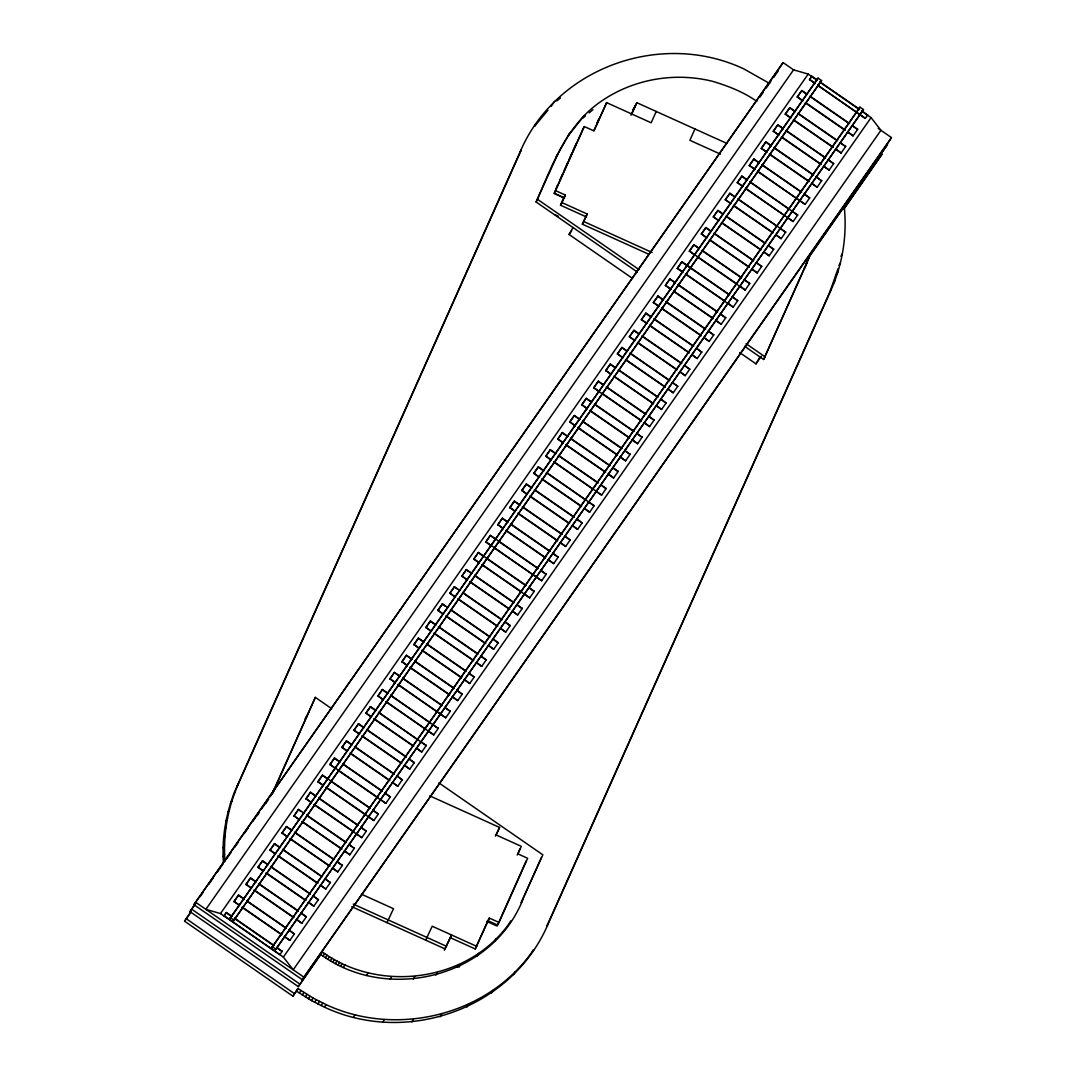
<?xml version="1.0" encoding="UTF-8"?>
<svg xmlns="http://www.w3.org/2000/svg" width="1076" height="1076" viewBox="0 0 1076 1076"><rect width="100%" height="100%" fill="white"/><g stroke="black" fill="none" stroke-linecap="round" stroke-linejoin="round"><path stroke-width="1.5" d="M223.418 862.575C221.629 836.509 226.431 810.067 237.043 786.193L519.95 152.281C555.767 67.425 661.121 30.101 743.637 68.81L769.448 83.363M224.965 861.446C222.961 834.895 227.682 807.901 238.509 783.584L521.416 149.672L519.95 152.281M532.149 952.327L533.615 949.718C489.109 1015.098 397.031 1037.802 326.001 1004.58L313.022 998.017L297.904 988.521L296.438 991.13L311.556 1000.626L324.535 1007.19C407.051 1045.899 512.405 1008.575 548.222 923.719L831.129 289.807C842.521 264.279 847.068 235.805 844.351 208.004L882.091 154.097L843.826 209.269M548.222 923.719L546.756 926.328L829.663 292.416L838.096 268.489M809.703 255.631L805.588 265.315L809.703 255.631L887.485 144.52L808.224 258.24M331.664 708.68L315.335 697.369L272.995 792.568L270.116 796.684M272.134 793.671L315.335 697.369M744.592 346.297L763.637 359.478L807.054 262.705M763.637 359.478L805.104 266.485M633.925 107.936L632.661 110.761L636.871 102.704L727.04 143.498M637.436 272.12L536.117 201.992C552.257 165.206 566.783 124.17 601.901 100.821C633.912 78.951 674.867 71.998 712.433 81.292C728.075 85.959 743.489 91.904 756.872 101.426M536.117 201.992L557.785 154.11L569.473 133.303M556.184 188.3L557.543 185.247M560.273 179.127L562.318 174.554M564.362 169.968L567.778 162.328M569.137 159.275L571.867 153.169M573.226 150.115L575.956 144.009M583.246 128.313L554.194 193.411L564.591 198.105M555.714 190.708L565.398 195.092L563.932 197.702L554.248 193.317L584.349 126.564L594.019 130.936L606.649 102.637L651.182 122.785L656.226 111.46M597.059 122.758L599.063 118.293M593.885 130.573L606.649 102.637M586.595 217.029L560.556 205.247L565.398 195.092M649.151 254.407L582.358 224.185L587.2 214.016L562.035 202.638M630.98 115.226L635.405 105.327M582.358 224.185L587.2 214.016M631.814 114.029L636.871 102.704M694.948 128.986L689.891 140.297L720.449 154.137M495.39 836.092L499.56 827.444L429.714 795.837M444.294 950.216L451.557 934.977L445.034 948.911L351.825 906.732M499.56 827.444L496.184 834.989L521.349 846.368L517.986 853.914L527.657 858.298L499.035 922.441L497.556 925.064L487.885 920.679L475.256 948.978L450.024 937.559M517.193 855.03L519.883 848.991M475.256 948.978L489.351 918.07L499.035 922.441M526.191 860.908L497.085 926.086L486.702 921.392M541.389 857.464L521.174 902.737L542.855 854.842L438.833 782.844M509.499 923.544L510.965 920.935C470.441 981.621 380.151 993.942 322.235 951.91L320.769 954.52C386.93 1002.859 491.1 978.097 522.654 900.128M536.023 123.673L534.557 126.282L547.98 110.196M554.611 101.386L551.073 106.47M556.319 156.719L557.785 154.11M568.007 135.912L584.349 115.482M582.869 129.174L584.349 126.564M237.043 786.193L238.509 783.584M233.479 794.814L234.958 792.205M230.466 803.53L231.932 800.921M227.964 812.313L229.444 809.703M225.987 821.149L227.466 818.54M224.521 830.026L225.987 827.417M223.552 838.917L225.032 836.308M223.082 847.807L224.548 845.198M632.567 278.442L569.056 234.487L572.983 227.52M296.438 991.13L292.901 996.188L184.588 921.217L190.815 911.816M320.769 954.52L298.294 986.611L189.981 911.641L195.294 903.558M878.204 128.407L891.412 137.553L889.946 140.162L302.221 979.644L193.909 904.674L783.099 62.596L794.075 70.182M223.095 856.684L224.561 854.075M309.148 711.801L305.221 718.768L306.996 716.226M273.183 791.142L274.878 788.022M272.336 793.16L274.434 789.031M271.932 794.169L273.6 791.048M226.364 912.502L223.969 915.985L226.364 912.502L231.811 916.281M239.397 905.508L234.084 901.473L238.59 895.044L244.05 898.81M238.59 895.044L233.936 901.728M251.381 888.372L246.081 884.337L250.587 877.908L256.034 881.688M250.587 877.908L245.933 884.607M263.378 871.251L258.065 867.216L262.571 860.787L268.032 864.553M821.553 80.552L232.846 921.769L821.553 80.552L818.056 78.131L229.349 919.348L264.898 868.574M257.917 867.471L262.571 860.787M275.375 854.129L270.063 850.08L274.568 843.651L280.016 847.431M269.915 850.349L274.568 843.651M287.359 836.993L282.06 832.958L286.552 826.529L292.013 830.295M281.912 833.214L286.552 826.529M299.357 819.872L294.044 815.837L298.55 809.394L303.997 813.174M293.896 816.092L298.55 809.394M311.341 802.736L306.041 798.701L310.534 792.272L315.994 796.052M305.893 798.957L310.534 792.272M323.338 785.615L317.877 781.835L322.531 775.137L370.252 808.17M317.877 781.835L322.531 775.137M335.322 768.479L330.023 764.444L334.528 758.015L339.976 761.795M329.875 764.713L334.528 758.015M347.319 751.357L342.007 747.322L346.512 740.88L351.973 744.659M341.859 747.578L346.512 740.88M359.303 734.222L354.004 730.187L358.51 723.758L363.957 727.537M353.856 730.456L358.51 723.758M371.301 717.1L365.988 713.065L370.494 706.636L375.954 710.402M365.84 713.321L370.494 706.636M383.298 699.965L377.985 695.93L382.491 689.501L387.938 693.28M377.837 696.199L382.491 689.501M395.282 682.843L389.983 678.808L394.475 672.379L399.936 676.145M394.475 672.379L389.835 679.064M407.279 665.708L401.967 661.673L406.472 655.244L411.92 659.023M406.472 655.244L401.819 661.942M419.263 648.586L413.964 644.551L418.456 638.122L423.917 641.888M413.816 644.806L418.456 638.122M431.261 631.464L425.948 627.416L430.454 620.986L435.901 624.766M425.8 627.685L430.454 620.986M443.245 614.329L437.945 610.294L442.451 603.865L447.898 607.631M437.798 610.549L442.451 603.865M455.242 597.207L449.929 593.172L454.435 586.729L459.896 590.509M449.781 593.427L454.435 586.729M467.226 580.072L461.927 576.037L466.433 569.607L471.88 573.387M461.779 576.292L466.433 569.607M479.224 562.95L473.763 559.17L478.416 552.472L526.137 585.505M473.763 559.17L478.416 552.472M491.221 545.814L485.76 542.048L490.414 535.35L538.135 568.384M485.76 542.048L490.414 535.35M503.205 528.693L497.906 524.658L502.398 518.215L507.859 521.995M497.758 524.913L502.398 518.215M515.202 511.557L509.889 507.522L514.395 501.093L519.842 504.873M509.742 507.791L514.395 501.093M527.186 494.435L521.887 490.4L526.379 483.971L531.84 487.737M521.739 490.656L526.379 483.971M539.184 477.3L533.871 473.265L538.377 466.836L543.824 470.615M533.723 473.534L538.377 466.836M551.168 460.178L545.868 456.143L550.374 449.714L555.821 453.48M545.72 456.399L550.374 449.714M563.165 443.043L557.852 439.008L562.358 432.579L567.819 436.358M863.477 109.564L274.77 950.78L863.477 109.564L859.98 107.143L271.273 948.373L306.821 897.599M557.704 439.277L562.358 432.579M575.149 425.921L569.85 421.886L574.355 415.457L579.803 419.223M569.702 422.142L574.355 415.457M587.146 408.786L581.834 404.751L586.339 398.322L591.8 402.101M581.686 405.02L586.339 398.322M641.404 420.918L593.683 387.885L598.337 381.2L603.784 384.966M593.683 387.885L598.337 381.2M611.128 374.542L605.828 370.494L610.321 364.065L615.781 367.844M605.68 370.763L610.321 364.065M622.789 357.878L617.476 353.843L621.982 347.413L627.442 351.193M617.328 354.112L621.982 347.413M276.814 947.418L282.114 951.453L276.666 947.687M783.099 62.596L193.909 904.674M634.786 340.756L629.473 336.721L633.979 330.292L639.426 334.058M284.387 936.645L289.847 940.424L284.535 936.389M629.325 336.976L633.979 330.292M289.041 929.96L294.34 933.995L288.893 930.215M646.77 323.62L641.471 319.585L645.963 313.156L651.424 316.936M296.384 919.523L301.831 923.289L296.532 919.254M641.323 319.854L645.963 313.156M301.024 912.825L306.337 916.86L300.89 913.094M658.768 306.499L653.455 302.464L657.961 296.034L663.408 299.8M308.368 902.387L313.829 906.167L308.516 902.132M653.307 302.719L657.961 296.034M313.022 895.703L318.335 899.738L312.874 895.958M670.751 289.363L665.452 285.328L669.945 278.899L675.405 282.679M320.366 885.266L325.813 889.045L320.514 884.997M665.304 285.597L669.945 278.899M325.019 878.567L330.319 882.602L324.871 878.836M682.749 272.241L677.288 268.462L681.942 261.777L729.663 294.811M332.349 868.13L337.81 871.91L332.497 867.875M677.288 268.462L681.942 261.777M337.003 861.446L342.316 865.481L336.855 861.701M694.733 255.12L689.434 251.071L693.939 244.642L699.387 248.421M344.347 851.008L349.794 854.788L344.495 850.753M689.286 251.34L693.939 244.642M349.001 844.31L354.3 848.345L348.853 844.579M706.73 237.984L701.418 233.949L705.923 227.52L711.384 231.3M314.071 804.619L361.792 837.653L356.479 833.618M701.27 234.205L705.923 227.52M360.985 827.188L366.297 831.223L360.837 827.444M718.714 220.862L713.415 216.827L717.921 210.385L723.368 214.164M326.055 787.497L373.789 820.531L368.476 816.496M713.267 217.083L717.921 210.385M372.982 810.053L378.281 814.102L374.192 811.264M730.712 203.727L725.399 199.692L729.905 193.263L735.365 197.042M338.052 770.376L385.773 803.395L380.474 799.36M725.251 199.961L729.905 193.263M384.966 792.931L390.279 796.966L384.818 793.187M742.709 186.605L737.396 182.57L741.902 176.128L747.349 179.907M392.31 782.494L397.77 786.274L392.458 782.239M737.248 182.826L741.902 176.128M396.963 775.809L402.263 779.844L398.174 777.007M754.693 169.47L749.394 165.435L753.886 159.006L759.347 162.785M404.307 765.372L409.754 769.138L404.455 765.103M749.246 165.704L753.886 159.006M408.947 758.674L414.26 762.709L408.813 758.943M766.69 152.348L761.378 148.313L765.883 141.884L771.331 145.65M416.291 748.237L421.752 752.016L416.439 747.981M765.883 141.884L761.23 148.569M378.671 712.299L426.257 745.587L420.797 741.808M778.674 135.213L773.375 131.178L777.867 124.749L783.328 128.528M428.288 731.115L433.736 734.881L386.163 701.592M773.227 131.447L777.867 124.749M390.669 695.163L438.241 728.452L432.794 724.686M790.672 118.091L785.359 114.056L789.865 107.627L795.312 111.393M398.012 684.726L445.733 717.759L398.16 684.47M785.211 114.312L789.865 107.627M444.926 707.295L450.239 711.33L444.778 707.551M802.656 100.956L797.356 96.921L801.849 90.492L807.309 94.271M452.27 696.858L457.717 700.624L452.418 696.589M797.208 97.19L801.849 90.492M456.923 690.16L462.223 694.195L456.775 690.429M292.901 996.188L297.904 988.521M298.294 986.611L322.235 951.91M302.221 979.644L891.412 137.553M814.882 83.498L809.582 79.463L811.829 76.248L817.289 80.014M464.267 679.723L469.714 683.502L464.402 679.467M811.829 76.248L809.434 79.718M468.907 673.038L474.22 677.073L468.759 673.294M476.251 662.601L481.712 666.38L476.399 662.332M480.905 655.903L486.204 659.938L480.757 656.172M299.37 993.135L300.836 990.525M488.248 645.465L493.696 649.245L488.396 645.21M492.889 638.781L498.201 642.816L492.741 639.036M323.123 956.134L324.589 953.524M500.232 628.344L505.693 632.123L500.38 628.088M818.056 78.131L788.641 120.485M504.886 621.646L510.185 625.681L504.738 621.915M302.343 995.085L303.809 992.475M512.23 611.222L517.677 614.988L512.378 610.953M325.517 957.707L326.983 955.085M516.87 604.524L522.183 608.559L516.722 604.779M481.954 564.833L529.674 597.866L524.362 593.831M305.369 996.995L306.835 994.372M528.867 587.388L534.18 591.437L528.72 587.657M327.951 959.227L329.431 956.618M493.938 547.711L541.658 580.731L485.908 541.779M540.865 570.267L546.164 574.302L540.717 570.522M308.435 998.837L309.901 996.228M548.195 559.829L553.656 563.609L548.343 559.574M330.426 960.72L331.906 958.111M552.849 553.145L558.162 557.18L552.701 553.4M560.192 542.707L565.64 546.474L560.34 542.438M564.846 536.009L570.145 540.044L564.698 536.265M332.941 962.159L334.421 959.536M311.556 1000.626L313.022 998.017M572.19 525.572L577.637 529.352L572.324 525.317M582.143 522.923L576.83 518.888M584.174 508.45L589.635 512.216L584.322 508.181M335.497 963.545L336.976 960.935M546.554 472.498L594.127 505.787L588.68 502.021M314.73 1002.361L316.196 999.752M596.171 491.315L601.619 495.095L554.046 461.806M600.812 484.63L606.124 488.665L600.664 484.886M338.093 964.89L339.572 962.28M608.155 474.193L613.616 477.959L608.303 473.924M317.945 1004.029L319.411 1001.42M612.809 467.495L618.108 471.53L612.661 467.764M340.729 966.181L342.208 963.571M620.153 457.058L625.6 460.837L620.301 456.802M624.793 450.373L630.106 454.408L624.645 450.629M632.137 439.936L637.597 443.715L632.284 439.667M321.213 1005.643L322.679 1003.034M343.405 967.432L344.871 964.822M636.79 433.238L642.103 437.273L636.642 433.507M644.134 422.801L649.581 426.58L644.282 422.545M648.788 416.116L654.087 420.151L648.64 416.372M324.535 1007.19L326.001 1004.58M656.118 405.679L661.579 409.458L656.266 405.423M660.772 398.981L666.084 403.016L660.624 399.25M667.779 389.028L673.24 392.794L667.927 388.759M677.745 386.365L672.433 382.33M679.776 371.892L685.224 375.672L679.924 371.637M689.729 369.243L684.43 365.208M691.76 354.771L697.221 358.537L691.908 354.502M696.414 348.073L701.727 352.108L696.266 348.342M703.758 337.635L709.205 341.415L703.906 337.38M708.412 330.951L713.711 334.986L708.264 331.206M715.742 320.514L721.202 324.293L715.89 320.244M720.395 313.815L725.708 317.85L720.247 314.084M685.466 274.124L733.2 307.158L727.887 303.123M386.97 922.643L393.493 908.709L361.401 894.183M732.393 296.694L737.692 300.729L732.245 296.949M697.463 257.003L745.184 290.036L739.885 286.001M744.377 279.558L749.69 283.593L744.229 279.827M751.72 269.135L757.181 272.901L751.868 268.865M756.374 262.436L761.673 266.471L757.585 263.633M763.718 251.999L769.165 255.779L763.866 251.744M768.358 245.301L773.671 249.35L768.21 245.57M775.702 234.877L781.163 238.643L775.85 234.608M366.539 975.555L368.019 972.946M738.082 198.925L785.668 232.214L780.208 228.435M787.699 217.742L793.147 221.521L745.574 188.233M750.08 181.79L797.652 215.092L792.205 211.313M757.423 171.366L805.144 204.386L757.571 171.097M859.98 107.143L842.414 132.59M804.337 193.922L809.65 197.957L804.189 194.178M811.681 183.485L817.128 187.264L811.829 183.229M816.334 176.8L821.634 180.835L816.186 177.056M823.665 166.363L829.125 170.129L823.812 166.094M828.318 159.665L833.631 163.7L828.17 159.934M353.453 1017.358L354.932 1014.749M835.662 149.228L841.123 153.007L835.81 148.972M840.316 142.543L845.615 146.578L840.168 142.799M847.659 132.106L853.107 135.872L847.807 131.837M852.3 125.408L857.612 129.443L852.152 125.677M817.612 85.381L865.333 118.414L817.76 85.125M867.592 115.199L862.279 111.164M390.01 979.442L391.476 976.82M807.82 259.424L809.287 256.814M807.39 260.607L808.87 257.998M806.516 262.961L808.426 259.181M806.058 264.145L807.525 261.535M425.679 940.155L432.202 926.221L476.722 946.369M804.606 267.655L806.57 263.876M804.095 268.825L805.561 266.216M382.787 1022.2L384.253 1019.591M739.683 352.578L755.984 363.863L759.912 356.896M413.292 979.241L414.758 976.631M435.901 975.152L437.367 972.543M840.921 256.357L842.387 253.748M411.893 1021.958L413.359 1019.335M838.93 265.476L840.41 262.867M836.402 274.541L837.881 271.919M833.322 283.526L834.788 280.917M829.663 292.416L831.129 289.807M457.327 967.351L458.793 964.742M458.995 967.243L460.568 964.459M487.885 920.679L489.351 918.07M440.151 1016.833L441.617 1014.224M477.071 956.026L478.538 953.417M494.624 941.365L496.09 938.756M466.93 1007.096L468.396 1004.486M491.611 992.946L493.077 990.323M513.561 974.614L515.027 972.005M569.056 234.487L571.719 230.681M200.082 896.698L202.96 892.596M208.717 884.378L213.519 877.518M217.352 872.044L223.109 863.826M225.987 859.711L230.789 852.865M234.622 847.377L238.455 841.903M244.212 833.671L248.045 828.197M252.847 821.351L255.725 817.235M261.481 809.017L266.27 802.158M759.656 97.432L763.368 92.132M766.166 88.138L770.806 81.507M773.604 77.526L778.244 70.882M189.981 911.641L195.738 903.423M257.124 815.742L259.047 812.999M265.759 803.409L268.637 799.293M184.588 921.217L191.246 911.708M808.197 74.083L793.577 69.846L205.866 909.328L220.472 913.564L808.197 74.083L817.141 80.283M265.691 867.444L300.446 817.8M301.24 816.671L347.844 750.093M348.637 748.977L752.299 172.389M753.092 171.259L787.847 121.615M307.615 896.469L389.768 779.118M390.561 777.988L841.62 133.706M282.262 951.197L279.868 954.681L224.117 915.716M289.847 940.424L294.488 933.726M301.831 923.289L306.485 916.604M313.829 906.167L318.483 899.469M325.813 889.045L330.466 882.347M337.81 871.91L342.464 865.225M349.794 854.788L354.448 848.09M361.792 837.653L366.445 830.968M373.789 820.531L378.429 813.833M385.773 803.395L390.427 796.711M397.77 786.274L402.411 779.575M409.754 769.138L414.408 762.454M421.752 752.016L426.392 745.318M433.736 734.881L438.389 728.196M445.733 717.759L450.387 711.061M457.717 700.624L462.371 693.939M469.714 683.502L474.368 676.804M481.712 666.38L486.352 659.682M493.696 649.245L498.349 642.56M505.693 632.123L510.333 625.425M517.677 614.988L522.331 608.303M529.674 597.866L534.315 591.168M541.658 580.731L546.312 574.046M553.656 563.609L558.31 556.911M565.64 546.474L570.293 539.789M577.637 529.352L582.291 522.654M589.635 512.216L594.275 505.532M601.619 495.095L606.272 488.396M613.616 477.959L618.256 471.275M625.6 460.837L630.254 454.139M637.597 443.715L642.237 437.017M649.581 426.58L654.235 419.882M661.579 409.458L666.232 402.76M673.24 392.794L677.88 386.109M685.224 375.672L689.877 368.974M697.221 358.537L701.875 351.852M709.205 341.415L713.859 334.717M721.202 324.293L725.856 317.595M733.2 307.158L737.84 300.46M745.184 290.036L749.837 283.338M757.181 272.901L761.821 266.216M769.165 255.779L773.819 249.081M781.163 238.643L785.803 231.959M793.147 221.521L797.8 214.823M805.144 204.386L809.798 197.702M817.128 187.264L821.782 180.566M829.125 170.129L833.779 163.444M841.123 153.007L845.763 146.309M853.107 135.872L857.76 129.187M865.333 118.414L867.74 114.93M871.076 117.62L880.935 130.304L293.21 969.785L283.365 957.089L871.076 117.62L861.513 110.989M755.984 363.863L761.31 356.237M556.803 100.942L560.462 97.889M582.869 118.091L585.384 115.993M589.15 112.859L592.903 109.712M583.824 221.562L652.15 252.483M555.162 214.823L558.229 216.209M353.291 904.122L446.513 946.302M820.02 81.91L859.549 109.268M819.872 82.166L859.401 109.537M809.582 79.463L815.03 83.229M810.04 96.154L849.583 123.525M801.714 90.761L807.161 94.527M809.892 96.423L848.063 122.839M797.356 96.921L802.804 100.7M805.534 102.583L845.077 129.954M805.386 102.852L844.929 130.209M798.042 113.289L837.585 140.647M789.717 107.882L795.164 111.662M797.894 113.545L834.707 139.019M785.359 114.056L790.82 117.822M793.537 119.718L833.08 147.089M793.389 119.974L832.932 147.345M786.058 130.411L825.588 157.782M777.719 125.004L783.18 128.784M785.91 130.667L825.453 158.037M773.375 131.178L778.822 134.957M781.553 136.84L821.096 164.211M781.405 137.109L820.948 164.467M774.061 147.547L813.604 174.904M767.094 143.081L771.183 145.919M773.913 147.802L813.456 175.173M761.378 148.313L766.838 152.079M769.555 153.976L809.098 181.333M769.407 154.231L808.95 181.602M762.077 164.668L801.607 192.039M753.738 159.261L759.199 163.041M761.929 164.924L801.459 192.295M749.394 165.435L754.841 169.214M741.754 176.397L747.201 180.176M749.932 182.059L788.103 208.475M737.396 182.57L742.843 186.336M745.426 188.488L784.969 215.859M729.757 193.519L733.845 196.357M737.934 199.181L776.119 225.61M725.399 199.692L730.86 203.472M733.59 205.355L773.119 232.725M733.442 205.624L771.613 232.039M726.098 216.047L765.641 243.418M717.773 210.654L723.22 214.42M727.309 217.258L764.121 242.732M713.415 216.827L718.862 220.593M721.592 222.49L761.135 249.847M721.445 222.745L759.629 249.175M714.101 233.183L753.644 260.553M705.775 227.776L711.236 231.555M713.953 233.438L753.496 260.809M701.418 233.949L706.878 237.729M709.609 239.612L749.138 266.983M709.461 239.867L748.99 267.238M702.117 250.304L741.66 277.675M693.791 244.911L699.239 248.677M701.969 250.574L741.512 277.931M689.434 251.071L737.154 284.104M681.794 262.033L728.156 294.125M677.436 268.206L682.897 271.986M685.614 273.869L725.157 301.24M678.136 284.562L717.665 311.932M669.797 279.168L673.899 281.993M677.988 284.831L716.159 311.246M665.452 285.328L670.899 289.108M673.63 290.991L713.173 318.361M673.482 291.26L713.025 318.63M537.583 199.383L638.902 269.511M746.072 343.688L765.103 356.855M666.138 301.697L705.681 329.054M657.813 296.29L663.26 300.07M665.99 301.952L704.175 328.382M653.455 302.464L658.915 306.243M661.632 308.126L701.175 335.497M661.484 308.382L701.027 335.752M654.154 318.819L693.684 346.19M645.815 313.425L651.276 317.191M654.006 319.088L692.177 345.504M641.471 319.585L646.918 323.365M649.648 325.248L689.191 352.619M649.5 325.517L689.043 352.874M642.157 335.954L681.7 363.311M633.831 330.547L639.279 334.327M642.009 336.21L681.552 363.58M684.282 365.463L688.371 368.301M629.473 336.721L634.921 340.487M637.651 342.383L677.194 369.754M637.503 342.639L675.688 369.068M630.159 353.076L669.702 380.447M621.834 347.683L627.295 351.449M630.011 353.332L669.554 380.702M672.285 382.599L676.374 385.423M617.476 353.843L622.937 357.622M625.667 359.505L665.197 386.876M625.519 359.774L665.062 387.131M618.512 369.727L658.041 397.098M610.173 364.334L614.261 367.158M618.364 369.996L656.535 396.412M605.828 370.494L611.276 374.273M614.006 376.156L653.549 403.527M613.858 376.425L653.401 403.796M606.514 386.862L646.057 414.233M598.189 381.455L602.278 384.293M606.366 387.118L644.537 413.547M593.831 387.629L599.278 391.408M602.009 393.291L641.552 420.662M594.517 403.984L634.06 431.355M586.191 398.591L590.28 401.415M594.369 404.253L632.553 430.669M581.834 404.751L587.294 408.53M590.025 410.413L629.554 437.784M589.877 410.682L629.42 438.053M582.533 421.12L622.076 448.477M574.207 415.713L579.655 419.492M582.385 421.375L620.556 447.804M569.85 421.886L575.297 425.666M578.027 427.549L617.57 454.919M577.879 427.804L617.422 455.175M570.536 438.241L610.079 465.612M562.21 432.848L567.671 436.614M570.388 438.51L608.572 464.926M557.852 439.008L563.313 442.787M566.043 444.67L605.573 472.041M565.895 444.939L605.425 472.297M558.552 455.377L598.095 482.734M550.226 449.97L555.673 453.749M558.404 455.632L597.947 483.003M545.868 456.143L551.315 459.909M553.898 462.061L593.441 489.432M538.229 467.105L543.689 470.871M546.406 472.754L585.949 500.125M533.871 473.265L539.332 477.045M542.048 478.928L581.591 506.298M541.9 479.197L581.443 506.554M534.57 489.634L574.1 516.991M526.231 484.227L531.692 488.006M534.422 489.889L573.965 517.26M576.682 519.143L580.771 521.981M521.887 490.4L527.334 494.166M530.065 496.063L569.607 523.42M529.917 496.318L568.088 522.748M522.573 506.756L562.116 534.126M514.247 501.349L519.695 505.128M522.425 507.011L561.968 534.382M509.889 507.522L515.35 511.302M518.067 513.185L557.61 540.555M517.919 513.454L557.462 540.811M510.589 523.877L550.118 551.248M502.25 518.484L507.711 522.264M510.441 524.146L549.97 551.517M497.906 524.658L503.353 528.424M506.083 530.32L545.626 557.677M505.935 530.576L545.478 557.946M490.266 535.606L495.713 539.385M498.444 541.268L537.987 568.639M478.269 552.741L483.729 556.507M486.446 558.404L524.631 584.819M473.911 558.915L479.371 562.681M482.102 564.577L521.631 591.935M474.61 575.27L514.153 602.641M466.285 569.863L470.373 572.701M474.462 575.525L512.633 601.955M461.927 576.037L467.374 579.816M470.104 581.699L509.647 609.07M469.956 581.955L509.499 609.325M462.613 592.392L502.156 619.763M454.287 586.998L457.018 588.881M463.837 593.602L500.649 619.077M449.929 593.172L455.39 596.938M458.12 598.821L497.65 626.192M457.972 599.09L497.502 626.461M450.629 609.527L490.172 636.898M442.303 604.12L445.02 606.017M450.481 609.783L488.652 636.212M437.945 610.294L443.393 614.073M446.123 615.956L485.666 643.327M445.975 616.212L485.518 643.582M438.631 626.649L478.174 654.02M430.306 621.255L435.767 625.021M438.483 626.918L476.668 653.334M425.948 627.416L431.409 631.195M434.126 633.078L473.669 660.449M433.978 633.347L473.521 660.718M426.647 643.784L466.177 671.142M418.308 638.377L423.769 642.157M426.5 644.04L464.671 670.469M413.964 644.551L419.411 648.33M422.142 650.213L461.685 677.584M421.994 650.469L461.537 677.84M414.65 660.906L454.193 688.277M407.683 656.454L411.772 659.279M414.502 661.175L454.045 688.532M401.967 661.673L407.427 665.452M410.144 667.335L449.687 694.706M409.996 667.604L449.539 694.975M402.666 678.041L442.196 705.399M395.699 673.576L399.788 676.414M402.518 678.297L442.048 705.668M389.983 678.808L395.43 682.574M382.343 689.77L387.79 693.536M390.521 695.432L430.064 722.79M377.985 695.93L383.433 699.709M386.015 701.861L425.558 729.219M370.346 706.892L375.806 710.671M378.523 712.554L418.066 739.925M365.988 713.065L371.449 716.831M374.179 718.728L413.709 746.085M374.031 718.983L412.202 745.412M366.687 729.42L406.23 756.791M358.362 724.013L363.809 727.793M367.898 730.631L406.082 757.047M354.004 730.187L359.451 733.966M362.182 735.85L401.725 763.22M362.034 736.118L400.218 762.534M354.69 746.542L394.233 773.913M346.364 741.149L351.825 744.928M354.542 746.811L394.085 774.182M342.007 747.322L347.467 751.088M350.198 752.985L389.727 780.342M351.408 754.182L389.579 780.611M342.706 763.678L382.249 791.048M334.38 758.271L339.828 762.05M342.558 763.933L382.101 791.304M330.023 764.444L377.743 797.477M322.383 775.406L327.844 779.172M330.561 781.068L370.104 808.439M318.025 781.58L323.486 785.345M326.203 787.242L365.746 814.599M318.725 797.935L358.254 825.305M310.386 792.528L314.488 795.366M318.577 798.19L356.748 824.62M306.041 798.701L311.489 802.481M314.219 804.364L353.762 831.735M306.727 815.057L346.27 842.427M298.402 809.663L301.132 811.546M306.579 815.326L344.764 841.741M294.044 815.837L299.505 819.603M302.221 821.486L341.764 848.856M302.074 821.755L341.617 849.125M294.743 832.192L334.273 859.563M286.404 826.785L291.865 830.564M294.595 832.447L332.766 858.877M282.06 832.958L287.507 836.738M290.238 838.621L329.781 865.992M290.09 838.877L329.633 866.247M282.746 849.314L322.289 876.684M274.42 843.92L279.868 847.686M282.598 849.583L319.411 875.057M270.063 850.08L275.51 853.86M278.24 855.743L317.783 883.114M278.092 856.012L317.635 883.383M270.749 866.449L310.291 893.806M262.423 861.042L267.884 864.822M270.601 866.705L310.144 894.075M258.065 867.216L263.526 870.995M266.256 872.878L305.786 900.249M266.108 873.134L305.651 900.504M258.765 883.571L298.308 910.942M251.797 879.119L255.886 881.943M258.617 883.84L298.16 911.197M246.081 884.337L251.528 888.117M254.259 890L293.802 917.371M254.111 890.269L293.654 917.64M246.767 900.706L286.31 928.063M239.814 896.241L243.902 899.079M246.619 900.962L286.162 928.332M234.084 901.473L239.544 905.239M242.275 907.135L281.804 934.506M242.127 907.391L281.656 934.762M234.541 918.164L274.084 945.535M226.216 912.771L231.663 916.537M234.393 918.433L272.578 944.849M230.331 917.613L233.828 920.02M272.255 946.624L275.752 949.045M220.472 913.564L283.365 957.089M195.375 902.065L303.688 977.035M191.461 909.032L299.76 984.002M186.054 918.608L294.367 993.578M563.932 197.702L560.556 205.247L563.932 197.702"/></g></svg>
